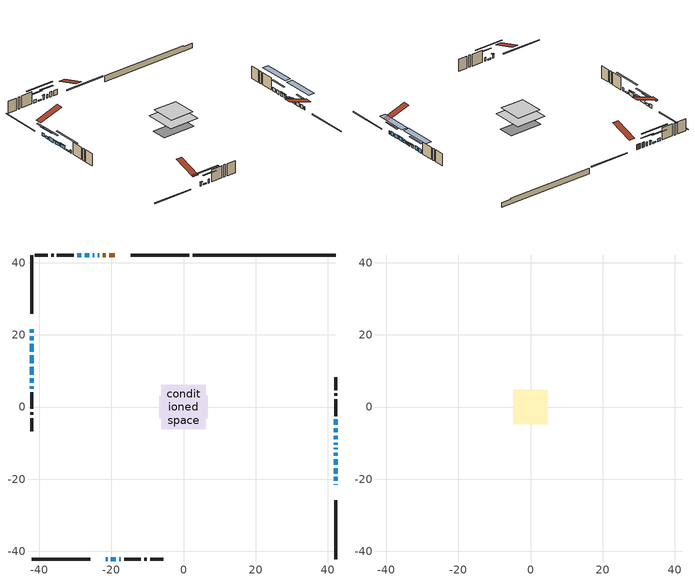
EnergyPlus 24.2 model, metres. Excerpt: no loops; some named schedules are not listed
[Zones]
conditioned space
 floor outside (Floor1 construction): -0.89,-0.89 -0.89,0.89 0.89,0.89 0.89,-0.89 z0.76
 floor outside (Floor2 construction): -1.49,-1.49 -1.49,1.49 1.49,1.49 1.49,-1.49 z0.76
 floor adiabatic (AdiabaticFloorConstruction): -6.16,-6.16 -6.16,6.16 6.16,6.16 6.16,-6.16 z3.2
 floor foundation (Slab1 construction): -6.75,-3.15 -6.75,3.15 6.75,3.15 6.75,-3.15 z-1.57
 wall outside (RimJoist1 construction): 1.61,42.16 -14.69,42.16 / -42.16,-42.16 -25.86,-42.16 / -42.16,42.16 -42.16,25.86 / 42.16,-42.16 42.16,-25.86 z0.76:1.06
 wall outside (AdiabaticWallConstruction 1): -19.03,42.16 -20.59,42.16 / -21.52,42.16 -22.42,42.16 z0.76:2.79
 wall outside (AdiabaticWallConstruction): 42.16,-21.52 42.16,-21.45 / 42.16,-11.73 42.16,-11.37 / -42.16,5.73 -42.16,5.07 z0.76:1.98; -21.52,-42.16 -21.06,-42.16 / 42.16,-20.52 42.16,-19.41 / -23.35,42.16 -23.81,42.16 / -24.74,42.16 -25.2,42.16 / 42.16,-7.01 42.16,-5.89 / 42.16,-4.97 42.16,-3.44 / -17.88,-42.16 -17.42,-42.16 z0.76:2.23; -42.16,21.52 -42.16,20.6 z0.76:2.08; -42.16,19.68 -42.16,18.51 z0.76:1.68; -42.16,17.58 -42.16,15.29 / 42.16,-18.48 42.16,-16.95 / 42.16,-16.02 42.16,-14.5 / -42.16,11.2 -42.16,8.91 z0.76:2.18; 42.16,-13.57 42.16,-12.65 / 42.16,-10.44 42.16,-9.88 / 42.16,-8.95 42.16,-7.94 z0.76:1.93; -42.16,14.36 -42.16,12.13 / -28.37,42.16 -29.5,42.16 z0.76:1.88; -26.12,42.16 -27.45,42.16 / -20.13,-42.16 -18.81,-42.16 / -42.16,7.98 -42.16,6.66 z0.76:1.22
 wall outside (Wall1 construction): -30.42,42.16 -35.09,42.16 / -16.5,-42.16 -11.82,-42.16 / -42.16,4.15 -42.16,-0.53 / 42.16,-2.51 42.16,2.16 z0.76:5.64
 wall outside (Wall2 construction): -36.02,42.16 -36.7,42.16 / -10.9,-42.16 -10.22,-42.16 / -42.16,-1.45 -42.16,-2.13 / 42.16,3.09 42.16,3.76 z0.76:5.64
 wall outside (Wall3 construction): -37.63,42.16 -41.23,42.16 / -9.29,-42.16 -5.69,-42.16 / -42.16,-3.06 -42.16,-6.66 / 42.16,4.69 42.16,8.3 z0.76:5.64
 wall foundation (FoundationWall1 construction): 2.54,42.16,-1.57 2.54,42.16,0.76 38.2,42.16,0.76 38.2,42.16,0.3 42.16,42.16,0.3 42.16,42.16,-1.57
 window (WindowConstruction 18): 42.16,-21.52 42.16,-21.45 z0.76:1.98
 window (WindowConstruction 4): -21.52,-42.16 -21.06,-42.16 z0.76:2.23
 window (WindowConstruction 5): -42.16,21.52 -42.16,20.6 z0.76:2.08
 window (WindowConstruction 6): -42.16,19.67 -42.16,18.51 z0.76:1.67
 window (WindowConstruction 7): -42.16,17.58 -42.16,15.29 z0.76:2.18
 window (WindowConstruction 8): 42.16,-20.52 42.16,-19.41 z0.76:2.23
 window (WindowConstruction 9): 42.16,-18.48 42.16,-16.95 z0.76:2.18
 window (WindowConstruction 10): 42.16,-16.02 42.16,-14.5 z0.76:2.18
 window (WindowConstruction 11): 42.16,-13.57 42.16,-12.66 z0.76:1.93
 window (WindowConstruction 19): 42.16,-11.73 42.16,-11.37 z0.76:1.98
 window (WindowConstruction 12): 42.16,-10.44 42.16,-9.88 z0.76:1.93
 window (WindowConstruction 13): 42.16,-8.95 42.16,-7.94 z0.76:1.93
 window (WindowConstruction 14): -23.35,42.16 -23.81,42.16 z0.76:2.23
 window (WindowConstruction 15): -24.74,42.16 -25.2,42.16 z0.76:2.23
 window (WindowConstruction 16): -42.16,14.36 -42.16,12.13 z0.76:1.88
 window (WindowConstruction 17): -42.16,11.2 -42.16,8.91 z0.76:2.18
 window (WindowConstruction 21): -26.13,42.16 -27.45,42.16 z0.76:1.22
 window (WindowConstruction 22): -20.13,-42.16 -18.81,-42.16 z0.76:1.22
 window (WindowConstruction 23): -42.16,7.98 -42.16,6.66 z0.76:1.22
 window (WindowConstruction 20): -42.16,5.73 -42.16,5.07 z0.76:1.98
 window (WindowConstruction): 42.16,-7.01 42.16,-5.89 z0.76:2.23
 window (WindowConstruction 1): 42.16,-4.96 42.16,-3.44 z0.76:2.23
 window (WindowConstruction 2): -28.38,42.16 -29.49,42.16 z0.76:1.88
 window (WindowConstruction 3): -17.88,-42.16 -17.42,-42.16 z0.76:2.23
 door (Door): -19.03,42.16 -20.59,42.16 z0.76:2.79
 door (Door 1): -21.52,42.16 -22.42,42.16 z0.76:2.79
 ceiling adiabatic (AdiabaticFloorConstruction): 6.16,-6.16 6.16,6.16 -6.16,6.16 -6.16,-6.16 z3.2
attic - vented
 floor to conditioned space (Floor3 construction Reversed): -4.83,-4.83 -4.83,4.83 4.83,4.83 4.83,-4.83 z5.64
 roof outside (Roof1 construction): -18.1,42.16,5.64 -18.1,32.75,8.78 -15.62,32.75,8.78 -15.62,42.16,5.64; -22.45,-42.16,5.64 -22.45,-32.75,8.78 -24.93,-32.75,8.78 -24.93,-42.16,5.64; -42.16,22.45,5.64 -32.75,22.45,8.78 -32.75,24.93,8.78 -42.16,24.93,5.64; 42.16,-22.45,5.64 32.75,-22.45,8.78 32.75,-24.93,8.78 42.16,-24.93,5.64
shading: -20.86,-42.16 -21.72,-42.16 -21.72,-42.57 -20.86,-42.57 z2.43; -42.16,17.96 -42.16,24.16 -42.57,24.16 -42.57,17.96 z4.72; -42.16,15.87 -42.16,22.31 -42.57,22.31 -42.57,15.87 z4.31; -42.16,12.65 -42.16,20.22 -42.57,20.22 -42.57,12.65 z4.82; 42.16,-16.77 42.16,-23.16 42.57,-23.16 42.57,-16.77 z4.87; 42.16,-11.46 42.16,-23.97 44.6,-23.97 44.6,-11.46 z7.67; 42.16,-14.3 42.16,-16.23 42.57,-16.23 42.57,-14.3 z2.38; 42.16,-12.45 42.16,-13.77 42.57,-13.77 42.57,-12.45 z2.13; 42.16,-9.68 42.16,-10.64 42.57,-10.64 42.57,-9.68 z2.13; 42.16,-7.74 42.16,-9.15 42.57,-9.15 42.57,-7.74 z2.13; -26.45,42.16 -20.71,42.16 -20.71,42.57 -26.45,42.57 z4.87; -25.4,42.16 -24.54,42.16 -24.54,42.57 -25.4,42.57 z2.43; -42.16,11.92 -42.16,14.56 -42.57,14.56 -42.57,11.92 z2.08; -42.16,8.71 -42.16,11.4 -42.57,11.4 -42.57,8.71 z2.38; -32.68,42.16 -20.9,42.16 -20.9,42.57 -32.68,42.57 z6.45; -13.58,-42.16 -25.36,-42.16 -25.36,-42.57 -13.58,-42.57 z6.45; -42.16,1.43 -42.16,13.21 -42.57,13.21 -42.57,1.43 z6.45; 42.16,-3.25 42.16,-9.65 42.57,-9.65 42.57,-3.25 z4.87; 42.16,2.05 42.16,-10.45 44.6,-10.45 44.6,2.05 z7.72; -32.13,42.16 -25.74,42.16 -25.74,42.57 -32.13,42.57 z4.52; -14.79,-42.16 -20.52,-42.16 -20.52,-42.57 -14.79,-42.57 z4.87
[Building]
Building 1: Terrain=Suburbs
[Site:Location]
Edmonton Intl AP_AB: Latitude {deg}=53.31; Longitude {deg}=-113.58; Time Zone {hr}=-7; Elevation {m}=723; Keep Site Location Information=Yes
[Site:GroundTemperature:Shallow]
-1.56185, -3.61833, -3.78302, -2.80711, 1.11059, 5.01004, 8.39065, 10.5322, 10.7141, 8.97234, 5.67794, 1.89811
[Site:WaterMainsTemperature]
Calculation Method=Schedule; Temperature Schedule=mains temperature schedule
[Material] Roughness=Rough; Thermal Absorptance=0.9
Name | Thickness {m} | Conductivity {W/m-K} | Density {kg/m3} | Specific Heat {J/kg-K} | Solar Absorptance | Visible Absorptance
asphalt or fiberglass shingles | 0.00635 | 0.162714 | 1121.4 | 1465.45 | 0.4 | 0.4
ceiling loosefill ins | 0.254 | 0.0480833 | 16.02 | 1046.75 | 0.7 | 0.7
ceiling stud and cavity | 0.1397 | 0.140419 | 65.682 | 1177.47 | 0.7 | 0.7
concrete 4.0 in. | 0.1016 | 1.803125 | 2242.8 | 837.4 | 0.7 | 0.7
concrete 8.0 in. | 0.2032 | 1.803125 | 2242.8 | 837.4 | 0.7 | 0.7
door material | 0.04445 | 0.0451087 | 512.64 | 1214.23 | 0.7 | 0.7
exterior vertical ins | 0.0460229 | 0.029427 | 32.04 | 1214.23 | 0.7 | 0.7
floor covering | 0.0127 | 0.0433444 | 54.468 | 1339.84 | 0.6 | 0.6
floor rigid ins; rim joist rigid ins; wall rigid ins | 0.051816 | 0.029427 | 32.04 | 1214.23 | 0.7 | 0.7
floor rigid ins 1 | 0.103632 | 0.029427 | 32.04 | 1214.23 | 0.7 | 0.7
floor rigid ins 2; wall rigid ins 1 | 0.512978 | 0.029427 | 32.04 | 1214.23 | 0.7 | 0.7
floor stud and cavity | 0.1397 | 0.0938687 | 92.3553 | 1139.71 | 0.7 | 0.7
floor stud and cavity 1 | 0.1397 | 0.146326 | 92.3553 | 1139.71 | 0.7 | 0.7
floor stud and cavity 2 | 0.1397 | 1.75129 | 37.0049 | 1207.88 | 0.7 | 0.7
furniture material conditioned space 1 | 0.1524 | 0.115458 | 640.8 | 1214.23 | 0.6 | 0.6
gypsum board | 0.0127 | 0.160291 | 801 | 837.4 | 0.6 | 0.6
gypsum board 1 | 0.0127 | 0.160291 | 801 | 837.4 | 0.7 | 0.7
osb sheathing 0.5 in. | 0.0127 | 0.115458 | 512.64 | 1214.23 | 0.7 | 0.7
osb sheathing 0.75 in. | 0.01905 | 0.115458 | 512.64 | 1214.23 | 0.7 | 0.7
osb sheathing 2.0 in. | 0.0508 | 0.115458 | 512.64 | 1214.23 | 0.7 | 0.7
rim joist stud and cavity | 0.0508 | 0.0449671 | 125.044 | 1163.47 | 0.6 | 0.6
wall stud and cavity | 0.1397 | 0.251873 | 139.0536 | 1170.24 | 0.7 | 0.7
wall stud and cavity 1 | 0.1397 | 0.461292 | 139.0536 | 1170.24 | 0.7 | 0.7
wall stud and cavity 2 | 0.1397 | 0.258437 | 139.0536 | 1170.24 | 0.7 | 0.7
wall stud and cavity 3 | 0.0889 | 0.380278 | 52.3479 | 1209.89 | 0.7 | 0.7
wall stud and cavity 4 | 0.0889 | 0.391764 | 83.0341 | 1211.67 | 0.7 | 0.7
wood siding | 0.0254 | 0.102417 | 544.68 | 1172.36 | 0.4 | 0.4
wood siding 1; wood siding 2; wood siding 3 | 0.0254 | 0.102417 | 544.68 | 1172.36 | 0.7 | 0.7
[WindowMaterial:SimpleGlazingSystem]
Name | U-Factor {W/m2-K} | Solar Heat Gain Coefficient
WindowMaterial | 1.88169 | 0.52
WindowMaterial 1 | 1.64719 | 0.58
WindowMaterial 10 | 1.74939 | 0.55
WindowMaterial 11 | 2.146284 | 0.41
WindowMaterial 12 | 2.77484 | 0.36
WindowMaterial 13 | 2.76973 | 0.41
WindowMaterial 14 | 2.30981 | 0.57
WindowMaterial 2 | 2.01172 | 0.46
WindowMaterial 3 | 1.96402 | 0.5
WindowMaterial 4 | 1.97481 | 0.5
WindowMaterial 5 | 1.89759 | 0.48
WindowMaterial 6 | 1.689205 | 0.55
WindowMaterial 7 | 1.652298 | 0.57
WindowMaterial 8 | 1.98844 | 0.5
WindowMaterial 9 | 1.90894 | 0.52
[Construction]
AdiabaticFloorConstruction: floor stud and cavity 2, floor rigid ins 2, osb sheathing 0.75 in., floor covering
AdiabaticWallConstruction: wood siding 2, wall rigid ins 1, wall stud and cavity 3, gypsum board
AdiabaticWallConstruction 1: wood siding 3, wall rigid ins 1, wall stud and cavity 3, gypsum board
Door; Door 1: door material
Floor1 construction: floor stud and cavity, floor rigid ins, osb sheathing 0.75 in., floor covering
Floor2 construction: floor stud and cavity 1, floor rigid ins 1, osb sheathing 0.75 in., floor covering
Floor3 construction Reversed: gypsum board, ceiling stud and cavity, ceiling loosefill ins
FoundationWall1 construction: concrete 8.0 in., gypsum board 1
furniture construction conditioned space 1: furniture material conditioned space 1
PartitionWallConstruction: gypsum board, wall stud and cavity 4, gypsum board
RimJoist1 construction: wood siding 1, rim joist rigid ins, osb sheathing 2.0 in., rim joist stud and cavity
Roof1 construction: asphalt or fiberglass shingles
Slab1 construction: concrete 4.0 in.
Wall1 construction: wood siding, wall rigid ins, osb sheathing 0.5 in., wall stud and cavity, gypsum board
Wall2 construction: wood siding, wall rigid ins, osb sheathing 0.5 in., wall stud and cavity 1, gypsum board
Wall3 construction: wood siding, wall rigid ins, osb sheathing 0.5 in., wall stud and cavity 2, gypsum board
WindowConstruction; WindowConstruction 8: WindowMaterial
WindowConstruction 1: WindowMaterial 1
WindowConstruction 10; WindowConstruction 9: WindowMaterial 7
WindowConstruction 11: WindowMaterial 8
WindowConstruction 12: WindowMaterial 9
WindowConstruction 13: WindowMaterial 10
WindowConstruction 14; WindowConstruction 15: WindowMaterial 11
WindowConstruction 16; WindowConstruction 2: WindowMaterial 2
WindowConstruction 17; WindowConstruction 7: WindowMaterial 6
WindowConstruction 18: WindowMaterial 12
WindowConstruction 19: WindowMaterial 13
WindowConstruction 20: WindowMaterial 14
WindowConstruction 21; WindowConstruction 22; WindowConstruction 23; WindowConstruction 5: WindowMaterial 4
WindowConstruction 3; WindowConstruction 4: WindowMaterial 3
WindowConstruction 6: WindowMaterial 5
[Zone] Multiplier=1; Part of Total Floor Area=Yes
Name | Volume {m3}
attic - vented | 47.6045
conditioned space | 624.1
[Space]
Name | Zone | Volume {m3}
attic - vented 1 | attic - vented | 47.6045
conditioned space 1 | conditioned space | 624.1
[ZoneInfiltration:EffectiveLeakageArea]
infil attic - vented 1: Zone or Space=attic - vented 1; Schedule=Always On Discrete; Effective Air Leakage Area {cm2}=3250.09; Stack Coefficient=0.000218238; Wind Coefficient=9.98125e-06
[ZoneMixing]
whole house fan mix: Zone or Space=attic - vented; Schedule=Always On Continuous; Design Flow Rate Calculation Method=Flow/Zone; Design Flow Rate {m3/s}=0; Source Zone or Space=conditioned space
[SurfaceProperty:ExposedFoundationPerimeter]
Slab1: Exposed Perimeter Calculation Method=TotalExposedPerimeter; Total Exposed Perimeter {m}=39.623
[InternalMass] Zone or ZoneList=conditioned space; Space or SpaceList=conditioned space 1
Name | Construction | Surface Area {m2}
furniture mass conditioned space 1 | furniture construction conditioned space 1 | 99.5482
partition wall mass | PartitionWallConstruction | 248.871
[Lights]
interior lighting: Zone or ZoneList or Space or SpaceList=conditioned space 1; Schedule=interior lighting schedule; Design Level Calculation Method=LightingLevel; Lighting Level {W}=343.2; Return Air Fraction=0; Fraction Radiant=0.6; Fraction Visible=0.2; Fraction Replaceable=1
[People]
occupants: Zone or ZoneList or Space or SpaceList=conditioned space 1; Number of People Schedule=occupants schedule; Number of People Calculation Method=People; Number of People=3; Fraction Radiant=0.314171; Sensible Heat Fraction=0.56303; Activity Level Schedule=occupants activity schedule; Carbon Dioxide Generation Rate {m3/s-W}=0; Enable ASHRAE 55 Comfort Warnings=No; Mean Radiant Temperature Calculation Type=EnclosureAveraged
[ElectricEquipment] Zone or ZoneList or Space or SpaceList=conditioned space 1; Design Level Calculation Method=EquipmentLevel
Name | Schedule | Design Level {W} | Fraction Latent | Fraction Radiant | Fraction Lost
clothes dryer | clothes dryer schedule | 140.772 | 0.015 | 0.081 | 0.85
clothes washer | clothes washer schedule | 32.1985 | 0.03 | 0.162 | 0.7
cooking range | cooking range schedule | 215.147 | 0.08 | 0.432 | 0.2
dishwasher | dishwasher schedule | 66.8632 | 0.3 | 0.18 | 0.4
fridge | fridge schedule | 72.9452 | 0 | 0.6 | 0
mech vent bath fan 0 | mech vent bath fan 0 schedule | 50.2 | 0 | 0 | 1
mech vent bath fan 1 | mech vent bath fan 1 schedule | 50.2 | 0 | 0 | 1
mech vent house fan | mech vent house fan schedule | 0 | 0 | 0 | 1
mech vent house fan cfis | mech vent house fan cfis schedule | 0 | 0 | 0 | 0
mech vent range fan 0 | mech vent range fan 0 schedule | 57 | 0 | 0 | 1
misc plug loads | misc plug loads schedule | 494.7 | 0.045 | 0.513 | 0.1
whole house fan | Always On Discrete | 0 | 0 | 0 | 1
[OtherEquipment] Zone or ZoneList or Space or SpaceList=conditioned space 1; Design Level Calculation Method=EquipmentLevel
Name | Fuel Type | Schedule | Design Level {W} | Fraction Latent | Fraction Radiant | Fraction Lost
clothes dryer 1 | Electricity | clothes dryer schedule | 0 | 0.015 | 0.081 | 0.85
cooking range 1 | Electricity | cooking range schedule | 0 | 0.08 | 0.432 | 0.2
general water use latent | None | general water use schedule | 62.594 | 1 | 0 | 0
general water use sensible | None | general water use schedule | -61.6891 | 0 | 0.6 | 0
mech vent house fan latent load | None | Always On Discrete | 0 | 1 | 0 | 0
mech vent house fan sensible load | None | Always On Discrete | 0 | 0 | 0 | 0
water heater energy adjustment1 | NaturalGas | Always On Discrete | 0.01 | 0 | 0 | 1
[ZoneInfiltration:DesignFlowRate] Zone or ZoneList or Space or SpaceList=conditioned space 1; Schedule=Always On Discrete; Design Flow Rate Calculation Method=Flow/Zone; Design Flow Rate {m3/s}=0
infil flow; natural vent flow; whole house fan flow
[Foundation:Kiva]
Foundation Kiva 1: Initial Indoor Air Temperature {C}=18; Wall Height Above Grade {m}=0.760019; Wall Depth Below Slab {m}=0.2032; Custom Block Material Name 1=exterior vertical ins; Custom Block Depth 1 {m}=2.33001; Custom Block X Position 1 {m}=0.2159; Custom Block Z Position 1 {m}=0
[Foundation:Kiva:Settings]
Soil Conductivity {W/m-K}=0.849921; Soil Density {kg/m3}=1842.3; Soil Specific Heat {J/kg-K}=418.7; Ground Solar Absorptivity=0.9; Ground Thermal Absorptivity=0.9; Ground Surface Roughness {m}=0.03; Far-Field Width {m}=40; Deep-Ground Boundary Condition=ZeroFlux; Deep-Ground Depth {m}=40; Minimum Cell Dimension {m}=0.2; Maximum Cell Growth Coefficient=3; Simulation Timestep=Timestep
[Exterior:Lights]
exterior lighting: Schedule=exterior lighting schedule; Design Level {W}=75.6
[Schedule:Constant]
Name | Hourly Value
Always On Continuous; mech vent house fan schedule; mech vent house fan cfis schedule; Always On Discrete | 1
occupants activity schedule | 117.228
fridge schedule | 0
[Schedule:Week:Daily]
interior lighting schedule Week Rule - Jan1-Jan27: interior lighting schedule day, interior lighting schedule day, interior lighting schedule day, interior lighting schedule day, interior lighting schedule day, interior lighting schedule day, interior lighting schedule day, interior lighting schedule default day, interior lighting schedule default day, interior lighting schedule default day, interior lighting schedule default day, interior lighting schedule default day
interior lighting schedule Week Rule - Jan28-Feb3: interior lighting schedule day, interior lighting schedule day, interior lighting schedule day, interior lighting schedule day, interior lighting schedule day 1, interior lighting schedule day 1, interior lighting schedule day 1, interior lighting schedule default day, interior lighting schedule default day, interior lighting schedule default day, interior lighting schedule default day, interior lighting schedule default day
interior lighting schedule Week Rule - Feb4-Feb24: interior lighting schedule day 1, interior lighting schedule day 1, interior lighting schedule day 1, interior lighting schedule day 1, interior lighting schedule day 1, interior lighting schedule day 1, interior lighting schedule day 1, interior lighting schedule default day, interior lighting schedule default day, interior lighting schedule default day, interior lighting schedule default day, interior lighting schedule default day
interior lighting schedule Week Rule - Feb25-Mar3: interior lighting schedule day 1, interior lighting schedule day 1, interior lighting schedule day 1, interior lighting schedule day 1, interior lighting schedule day 2, interior lighting schedule day 2, interior lighting schedule day 2, interior lighting schedule default day, interior lighting schedule default day, interior lighting schedule default day, interior lighting schedule default day, interior lighting schedule default day
interior lighting schedule Week Rule - Mar4-Mar31: interior lighting schedule day 2, interior lighting schedule day 2, interior lighting schedule day 2, interior lighting schedule day 2, interior lighting schedule day 2, interior lighting schedule day 2, interior lighting schedule day 2, interior lighting schedule default day, interior lighting schedule default day, interior lighting schedule default day, interior lighting schedule default day, interior lighting schedule default day
interior lighting schedule Week Rule - Apr1-Apr28: interior lighting schedule day 3, interior lighting schedule day 3, interior lighting schedule day 3, interior lighting schedule day 3, interior lighting schedule day 3, interior lighting schedule day 3, interior lighting schedule day 3, interior lighting schedule default day, interior lighting schedule default day, interior lighting schedule default day, interior lighting schedule default day, interior lighting schedule default day
interior lighting schedule Week Rule - Apr29-May5: interior lighting schedule day 3, interior lighting schedule day 3, interior lighting schedule day 4, interior lighting schedule day 4, interior lighting schedule day 4, interior lighting schedule day 4, interior lighting schedule day 4, interior lighting schedule default day, interior lighting schedule default day, interior lighting schedule default day, interior lighting schedule default day, interior lighting schedule default day
interior lighting schedule Week Rule - May6-May26: interior lighting schedule day 4, interior lighting schedule day 4, interior lighting schedule day 4, interior lighting schedule day 4, interior lighting schedule day 4, interior lighting schedule day 4, interior lighting schedule day 4, interior lighting schedule default day, interior lighting schedule default day, interior lighting schedule default day, interior lighting schedule default day, interior lighting schedule default day
interior lighting schedule Week Rule - May27-Jun2: interior lighting schedule day 4, interior lighting schedule day 4, interior lighting schedule day 4, interior lighting schedule day 4, interior lighting schedule day 4, interior lighting schedule day 5, interior lighting schedule day 5, interior lighting schedule default day, interior lighting schedule default day, interior lighting schedule default day, interior lighting schedule default day, interior lighting schedule default day
interior lighting schedule Week Rule - Jun3-Jun30: interior lighting schedule day 5, interior lighting schedule day 5, interior lighting schedule day 5, interior lighting schedule day 5, interior lighting schedule day 5, interior lighting schedule day 5, interior lighting schedule day 5, interior lighting schedule default day, interior lighting schedule default day, interior lighting schedule default day, interior lighting schedule default day, interior lighting schedule default day
interior lighting schedule Week Rule - Jul1-Jul28: interior lighting schedule day 6, interior lighting schedule day 6, interior lighting schedule day 6, interior lighting schedule day 6, interior lighting schedule day 6, interior lighting schedule day 6, interior lighting schedule day 6, interior lighting schedule default day, interior lighting schedule default day, interior lighting schedule default day, interior lighting schedule default day, interior lighting schedule default day
interior lighting schedule Week Rule - Jul29-Aug4: interior lighting schedule day 6, interior lighting schedule day 6, interior lighting schedule day 6, interior lighting schedule day 7, interior lighting schedule day 7, interior lighting schedule day 7, interior lighting schedule day 7, interior lighting schedule default day, interior lighting schedule default day, interior lighting schedule default day, interior lighting schedule default day, interior lighting schedule default day
interior lighting schedule Week Rule - Aug5-Aug25: interior lighting schedule day 7, interior lighting schedule day 7, interior lighting schedule day 7, interior lighting schedule day 7, interior lighting schedule day 7, interior lighting schedule day 7, interior lighting schedule day 7, interior lighting schedule default day, interior lighting schedule default day, interior lighting schedule default day, interior lighting schedule default day, interior lighting schedule default day
interior lighting schedule Week Rule - Aug26-Sep1: interior lighting schedule day 7, interior lighting schedule day 7, interior lighting schedule day 7, interior lighting schedule day 7, interior lighting schedule day 7, interior lighting schedule day 7, interior lighting schedule day 8, interior lighting schedule default day, interior lighting schedule default day, interior lighting schedule default day, interior lighting schedule default day, interior lighting schedule default day
interior lighting schedule Week Rule - Sep2-Sep29: interior lighting schedule day 8, interior lighting schedule day 8, interior lighting schedule day 8, interior lighting schedule day 8, interior lighting schedule day 8, interior lighting schedule day 8, interior lighting schedule day 8, interior lighting schedule default day, interior lighting schedule default day, interior lighting schedule default day, interior lighting schedule default day, interior lighting schedule default day
interior lighting schedule Week Rule - Sep30-Oct6: interior lighting schedule day 8, interior lighting schedule day 9, interior lighting schedule day 9, interior lighting schedule day 9, interior lighting schedule day 9, interior lighting schedule day 9, interior lighting schedule day 9, interior lighting schedule default day, interior lighting schedule default day, interior lighting schedule default day, interior lighting schedule default day, interior lighting schedule default day
interior lighting schedule Week Rule - Oct7-Oct27: interior lighting schedule day 9, interior lighting schedule day 9, interior lighting schedule day 9, interior lighting schedule day 9, interior lighting schedule day 9, interior lighting schedule day 9, interior lighting schedule day 9, interior lighting schedule default day, interior lighting schedule default day, interior lighting schedule default day, interior lighting schedule default day, interior lighting schedule default day
interior lighting schedule Week Rule - Oct28-Nov3: interior lighting schedule day 9, interior lighting schedule day 9, interior lighting schedule day 9, interior lighting schedule day 9, interior lighting schedule day 10, interior lighting schedule day 10, interior lighting schedule day 10, interior lighting schedule default day, interior lighting schedule default day, interior lighting schedule default day, interior lighting schedule default day, interior lighting schedule default day
interior lighting schedule Week Rule - Nov4-Nov24: interior lighting schedule day 10, interior lighting schedule day 10, interior lighting schedule day 10, interior lighting schedule day 10, interior lighting schedule day 10, interior lighting schedule day 10, interior lighting schedule day 10, interior lighting schedule default day, interior lighting schedule default day, interior lighting schedule default day, interior lighting schedule default day, interior lighting schedule default day
interior lighting schedule Week Rule - Nov25-Dec1: interior lighting schedule day 10, interior lighting schedule day 10, interior lighting schedule day 10, interior lighting schedule day 10, interior lighting schedule day 10, interior lighting schedule day 10, interior lighting schedule day 11, interior lighting schedule default day, interior lighting schedule default day, interior lighting schedule default day, interior lighting schedule default day, interior lighting schedule default day
interior lighting schedule Week Rule - Dec2-Dec31: interior lighting schedule day 11, interior lighting schedule day 11, interior lighting schedule day 11, interior lighting schedule day 11, interior lighting schedule day 11, interior lighting schedule day 11, interior lighting schedule day 11, interior lighting schedule default day, interior lighting schedule default day, interior lighting schedule default day, interior lighting schedule default day, interior lighting schedule default day
occupants schedule Week Rule - Jan1-Dec31: occupants schedule day, occupants schedule day, occupants schedule day, occupants schedule day, occupants schedule day, occupants schedule day, occupants schedule day, occupants schedule default day, occupants schedule default day, occupants schedule default day, occupants schedule default day, occupants schedule default day
clothes dryer schedule Week Rule - Jan1-Dec31: clothes dryer schedule day, clothes dryer schedule day, clothes dryer schedule day, clothes dryer schedule day, clothes dryer schedule day, clothes dryer schedule day, clothes dryer schedule day, clothes dryer schedule default day, clothes dryer schedule default day, clothes dryer schedule default day, clothes dryer schedule default day, clothes dryer schedule default day
clothes washer schedule Week Rule - Jan1-Dec31: clothes washer schedule day, clothes washer schedule day, clothes washer schedule day, clothes washer schedule day, clothes washer schedule day, clothes washer schedule day, clothes washer schedule day, clothes washer schedule default day, clothes washer schedule default day, clothes washer schedule default day, clothes washer schedule default day, clothes washer schedule default day
cooking range schedule Week Rule - Jan1-Dec31: cooking range schedule day, cooking range schedule day, cooking range schedule day, cooking range schedule day, cooking range schedule day, cooking range schedule day, cooking range schedule day, cooking range schedule default day, cooking range schedule default day, cooking range schedule default day, cooking range schedule default day, cooking range schedule default day
dishwasher schedule Week Rule - Jan1-Dec31: dishwasher schedule day, dishwasher schedule day, dishwasher schedule day, dishwasher schedule day, dishwasher schedule day, dishwasher schedule day, dishwasher schedule day, dishwasher schedule default day, dishwasher schedule default day, dishwasher schedule default day, dishwasher schedule default day, dishwasher schedule default day
mech vent bath fan 0 schedule Week Rule - Jan1-Dec31: mech vent bath fan 0 schedule day, mech vent bath fan 0 schedule day, mech vent bath fan 0 schedule day, mech vent bath fan 0 schedule day, mech vent bath fan 0 schedule day, mech vent bath fan 0 schedule day, mech vent bath fan 0 schedule day, mech vent bath fan 0 schedule default day, mech vent bath fan 0 schedule default day, mech vent bath fan 0 schedule default day, mech vent bath fan 0 schedule default day, mech vent bath fan 0 schedule default day
mech vent bath fan 1 schedule Week Rule - Jan1-Dec31: mech vent bath fan 1 schedule day, mech vent bath fan 1 schedule day, mech vent bath fan 1 schedule day, mech vent bath fan 1 schedule day, mech vent bath fan 1 schedule day, mech vent bath fan 1 schedule day, mech vent bath fan 1 schedule day, mech vent bath fan 1 schedule default day, mech vent bath fan 1 schedule default day, mech vent bath fan 1 schedule default day, mech vent bath fan 1 schedule default day, mech vent bath fan 1 schedule default day
mech vent range fan 0 schedule Week Rule - Jan1-Dec31: mech vent range fan 0 schedule day, mech vent range fan 0 schedule day, mech vent range fan 0 schedule day, mech vent range fan 0 schedule day, mech vent range fan 0 schedule day, mech vent range fan 0 schedule day, mech vent range fan 0 schedule day, mech vent range fan 0 schedule default day, mech vent range fan 0 schedule default day, mech vent range fan 0 schedule default day, mech vent range fan 0 schedule default day, mech vent range fan 0 schedule default day
misc plug loads schedule Week Rule - Jan1-Dec31: misc plug loads schedule day, misc plug loads schedule day, misc plug loads schedule day, misc plug loads schedule day, misc plug loads schedule day, misc plug loads schedule day, misc plug loads schedule day, misc plug loads schedule default day, misc plug loads schedule default day, misc plug loads schedule default day, misc plug loads schedule default day, misc plug loads schedule default day
general water use schedule Week Rule - Jan1-Dec31: general water use schedule day, general water use schedule day, general water use schedule day, general water use schedule day, general water use schedule day, general water use schedule day, general water use schedule day, general water use schedule default day, general water use schedule default day, general water use schedule default day, general water use schedule default day, general water use schedule default day
exterior lighting schedule Week Rule - Jan1-Jan27: exterior lighting schedule day, exterior lighting schedule day, exterior lighting schedule day, exterior lighting schedule day, exterior lighting schedule day, exterior lighting schedule day, exterior lighting schedule day, exterior lighting schedule default day, exterior lighting schedule default day, exterior lighting schedule default day, exterior lighting schedule default day, exterior lighting schedule default day
exterior lighting schedule Week Rule - Jan28-Feb3: exterior lighting schedule day, exterior lighting schedule day, exterior lighting schedule day, exterior lighting schedule day, exterior lighting schedule day 1, exterior lighting schedule day 1, exterior lighting schedule day 1, exterior lighting schedule default day, exterior lighting schedule default day, exterior lighting schedule default day, exterior lighting schedule default day, exterior lighting schedule default day
exterior lighting schedule Week Rule - Feb4-Feb24: exterior lighting schedule day 1, exterior lighting schedule day 1, exterior lighting schedule day 1, exterior lighting schedule day 1, exterior lighting schedule day 1, exterior lighting schedule day 1, exterior lighting schedule day 1, exterior lighting schedule default day, exterior lighting schedule default day, exterior lighting schedule default day, exterior lighting schedule default day, exterior lighting schedule default day
exterior lighting schedule Week Rule - Feb25-Mar3: exterior lighting schedule day 1, exterior lighting schedule day 1, exterior lighting schedule day 1, exterior lighting schedule day 1, exterior lighting schedule day 2, exterior lighting schedule day 2, exterior lighting schedule day 2, exterior lighting schedule default day, exterior lighting schedule default day, exterior lighting schedule default day, exterior lighting schedule default day, exterior lighting schedule default day
exterior lighting schedule Week Rule - Mar4-Mar31: exterior lighting schedule day 2, exterior lighting schedule day 2, exterior lighting schedule day 2, exterior lighting schedule day 2, exterior lighting schedule day 2, exterior lighting schedule day 2, exterior lighting schedule day 2, exterior lighting schedule default day, exterior lighting schedule default day, exterior lighting schedule default day, exterior lighting schedule default day, exterior lighting schedule default day
exterior lighting schedule Week Rule - Apr1-Apr28: exterior lighting schedule day 3, exterior lighting schedule day 3, exterior lighting schedule day 3, exterior lighting schedule day 3, exterior lighting schedule day 3, exterior lighting schedule day 3, exterior lighting schedule day 3, exterior lighting schedule default day, exterior lighting schedule default day, exterior lighting schedule default day, exterior lighting schedule default day, exterior lighting schedule default day
[Schedule:Year]
interior lighting schedule: interior lighting schedule Week Rule - Jan1-Jan27, 1, 1, 1, 27, interior lighting schedule Week Rule - Jan28-Feb3, 1, 28, 2, 3, interior lighting schedule Week Rule - Feb4-Feb24, 2, 4, 2, 24, interior lighting schedule Week Rule - Feb25-Mar3, 2, 25, 3, 3, interior lighting schedule Week Rule - Mar4-Mar31, 3, 4, 3, 31, interior lighting schedule Week Rule - Apr1-Apr28, 4, 1, 4, 28, interior lighting schedule Week Rule - Apr29-May5, 4, 29, 5, 5, interior lighting schedule Week Rule - May6-May26, 5, 6, 5, 26, interior lighting schedule Week Rule - May27-Jun2, 5, 27, 6, 2, interior lighting schedule Week Rule - Jun3-Jun30, 6, 3, 6, 30, interior lighting schedule Week Rule - Jul1-Jul28, 7, 1, 7, 28, interior lighting schedule Week Rule - Jul29-Aug4, 7, 29, 8, 4, interior lighting schedule Week Rule - Aug5-Aug25, 8, 5, 8, 25, interior lighting schedule Week Rule - Aug26-Sep1, 8, 26, 9, 1, interior lighting schedule Week Rule - Sep2-Sep29, 9, 2, 9, 29, interior lighting schedule Week Rule - Sep30-Oct6, 9, 30, 10, 6, interior lighting schedule Week Rule - Oct7-Oct27, 10, 7, 10, 27, interior lighting schedule Week Rule - Oct28-Nov3, 10, 28, 11, 3, interior lighting schedule Week Rule - Nov4-Nov24, 11, 4, 11, 24, interior lighting schedule Week Rule - Nov25-Dec1, 11, 25, 12, 1, interior lighting schedule Week Rule - Dec2-Dec31, 12, 2, 12, 31
occupants schedule: occupants schedule Week Rule - Jan1-Dec31, 1, 1, 12, 31
clothes dryer schedule: clothes dryer schedule Week Rule - Jan1-Dec31, 1, 1, 12, 31
clothes washer schedule: clothes washer schedule Week Rule - Jan1-Dec31, 1, 1, 12, 31
cooking range schedule: cooking range schedule Week Rule - Jan1-Dec31, 1, 1, 12, 31
dishwasher schedule: dishwasher schedule Week Rule - Jan1-Dec31, 1, 1, 12, 31
mech vent bath fan 0 schedule: mech vent bath fan 0 schedule Week Rule - Jan1-Dec31, 1, 1, 12, 31
mech vent bath fan 1 schedule: mech vent bath fan 1 schedule Week Rule - Jan1-Dec31, 1, 1, 12, 31
mech vent range fan 0 schedule: mech vent range fan 0 schedule Week Rule - Jan1-Dec31, 1, 1, 12, 31
misc plug loads schedule: misc plug loads schedule Week Rule - Jan1-Dec31, 1, 1, 12, 31
general water use schedule: general water use schedule Week Rule - Jan1-Dec31, 1, 1, 12, 31
exterior lighting schedule: exterior lighting schedule Week Rule - Jan1-Jan27, 1, 1, 1, 27, exterior lighting schedule Week Rule - Jan28-Feb3, 1, 28, 2, 3, exterior lighting schedule Week Rule - Feb4-Feb24, 2, 4, 2, 24, exterior lighting schedule Week Rule - Feb25-Mar3, 2, 25, 3, 3, exterior lighting schedule Week Rule - Mar4-Mar31, 3, 4, 3, 31, exterior lighting schedule Week Rule - Apr1-Apr28, 4, 1, 4, 28, exterior lighting schedule Week Rule - Apr29-May5, 4, 29, 5, 5, exterior lighting schedule Week Rule - May6-May26, 5, 6, 5, 26, exterior lighting schedule Week Rule - May27-Jun2, 5, 27, 6, 2, exterior lighting schedule Week Rule - Jun3-Jun30, 6, 3, 6, 30, exterior lighting schedule Week Rule - Jul1-Jul28, 7, 1, 7, 28, exterior lighting schedule Week Rule - Jul29-Aug4, 7, 29, 8, 4, exterior lighting schedule Week Rule - Aug5-Aug25, 8, 5, 8, 25, exterior lighting schedule Week Rule - Aug26-Sep1, 8, 26, 9, 1, exterior lighting schedule Week Rule - Sep2-Sep29, 9, 2, 9, 29, exterior lighting schedule Week Rule - Sep30-Oct6, 9, 30, 10, 6, exterior lighting schedule Week Rule - Oct7-Oct27, 10, 7, 10, 27, exterior lighting schedule Week Rule - Oct28-Nov3, 10, 28, 11, 3, exterior lighting schedule Week Rule - Nov4-Nov24, 11, 4, 11, 24, exterior lighting schedule Week Rule - Nov25-Dec1, 11, 25, 12, 1, exterior lighting schedule Week Rule - Dec2-Dec31, 12, 2, 12, 31
[Schedule:Compact]
mains temperature schedule: Through: 01/01, For: AllDays, Until: 24:00, 3.97167, Through: 01/02, For: AllDays, Until: 24:00, 3.90778, Through: 01/03, For: AllDays, Until: 24:00, 3.84556, Through: 01/04, For: AllDays, Until: 24:00, 3.78389, Through: 01/05, For: AllDays, Until: 24:00, 3.72278, Through: 01/06, For: AllDays, Until: 24:00, 3.66278, Through: 01/07, For: AllDays, Until: 24:00, 3.60389, Through: 01/08, For: AllDays, Until: 24:00, 3.54556, Through: 01/09, For: AllDays, Until: 24:00, 3.48833, Through: 01/10, For: AllDays, Until: 24:00, 3.43167, Through: 01/11, For: AllDays, Until: 24:00, 3.37611, Through: 01/12, For: AllDays, Until: 24:00, 3.32167, Through: 01/13, For: AllDays, Until: 24:00, 3.26833, Through: 01/14, For: AllDays, Until: 24:00, 3.21556, Through: 01/15, For: AllDays, Until: 24:00, 3.16444, Through: 01/16, For: AllDays, Until: 24:00, 3.11389, Through: 01/17, For: AllDays, Until: 24:00, 3.06444, Through: 01/18, For: AllDays, Until: 24:00, 3.01611, Through: 01/19, For: AllDays, Until: 24:00, 2.96889, Through: 01/20, For: AllDays, Until: 24:00, 2.92278, Through: 01/21, For: AllDays, Until: 24:00, 2.87722, Through: 01/22, For: AllDays, Until: 24:00, 2.83333, Through: 01/23, For: AllDays, Until: 24:00, 2.79056, Through: 01/24, For: AllDays, Until: 24:00, 2.74889, Through: 01/25, For: AllDays, Until: 24:00, 2.70833, Through: 01/26, For: AllDays, Until: 24:00, 2.66889, Through: 01/27, For: AllDays, Until: 24:00, 2.63056, Through: 01/28, For: AllDays, Until: 24:00, 2.59333, Through: 01/29, For: AllDays, Until: 24:00, 2.55778, Through: 01/30, For: AllDays, Until: 24:00, 2.52278, Through: 01/31, For: AllDays, Until: 24:00, 2.48944, Through: 02/01, For: AllDays, Until: 24:00, 2.45722, Through: 02/02, For: AllDays, Until: 24:00, 2.42611, Through: 02/03, For: AllDays, Until: 24:00, 2.39667, Through: 02/04, For: AllDays, Until: 24:00, 2.36833, Through: 02/05, For: AllDays, Until: 24:00, 2.34111, Through: 02/06, For: AllDays, Until: 24:00, 2.315, Through: 02/07, For: AllDays, Until: 24:00, 2.29056, Through: 02/08, For: AllDays, Until: 24:00, 2.26722, Through: 02/09, For: AllDays, Until: 24:00, 2.245, Through: 02/10, For: AllDays, Until: 24:00, 2.22444, Through: 02/11, For: AllDays, Until: 24:00, 2.20444, Through: 02/12, For: AllDays, Until: 24:00, 2.18667, Through: 02/13, For: AllDays, Until: 24:00, 2.17, Through: 02/14, For: AllDays, Until: 24:00, 2.15444, Through: 02/15, For: AllDays, Until: 24:00, 2.14, Through: 02/16, For: AllDays, Until: 24:00, 2.12722, Through: 02/17, For: AllDays, Until: 24:00, 2.11556, Through: 02/18, For: AllDays, Until: 24:00, 2.10556, Through: 02/19, For: AllDays, Until: 24:00, 2.09667, Through: 02/20, For: AllDays, Until: 24:00, 2.08889, Through: 02/21, For: AllDays, Until: 24:00, 2.08278, Through: 02/22, For: AllDays, Until: 24:00, 2.07833, Through: 02/23, For: AllDays, Until: 24:00, 2.07444, Through: 02/24, For: AllDays, Until: 24:00, 2.07278, Through: 02/25, For: AllDays, Until: 24:00, 2.07167, Through: 02/26, For: AllDays, Until: 24:00, 2.07222, Through: 02/27, For: AllDays, Until: 24:00, 2.07444, Through: 02/28, For: AllDays, Until: 24:00, 2.07778, Through: 03/01, For: AllDays, Until: 24:00, 2.08222, Through: 03/02, For: AllDays, Until: 24:00, 2.08833, Through: 03/03, For: AllDays, Until: 24:00, 2.09556, Through: 03/04, For: AllDays, Until: 24:00, 2.10444, Through: 03/05, For: AllDays, Until: 24:00, 2.11444, Through: 03/06, For: AllDays, Until: 24:00, 2.12556, Through: 03/07, For: AllDays, Until: 24:00, 2.13833, Through: 03/08, For: AllDays, Until: 24:00, 2.15278, Through: 03/09, For: AllDays, Until: 24:00, 2.16778, Through: 03/10, For: AllDays, Until: 24:00, 2.18444, Through: 03/11, For: AllDays, Until: 24:00, 2.20278, Through: 03/12, For: AllDays, Until: 24:00, 2.22167, Through: 03/13, For: AllDays, Until: 24:00, 2.24278, Through: 03/14, For: AllDays, Until: 24:00, 2.26444, Through: 03/15, For: AllDays, Until: 24:00, 2.28778, Through: 03/16, For: AllDays, Until: 24:00, 2.31222, Through: 03/17, For: AllDays, Until: 24:00, 2.33778, Through: 03/18, For: AllDays, Until: 24:00, 2.365, Through: 03/19, For: AllDays, Until: 24:00, 2.39333, Through: 03/20, For: AllDays, Until: 24:00, 2.42278, Through: 03/21, For: AllDays, Until: 24:00, 2.45389, Through: 03/22, For: AllDays, Until: 24:00, 2.48611, Through: 03/23, For: AllDays, Until: 24:00, 2.51889, Through: 03/24, For: AllDays, Until: 24:00, 2.55389, Through: 03/25, For: AllDays, Until: 24:00, 2.58944, Through: 03/26, For: AllDays, Until: 24:00, 2.62611, Through: 03/27, For: AllDays, Until: 24:00, 2.66444, Through: 03/28, For: AllDays, Until: 24:00, 2.70389, Through: 03/29, For: AllDays, Until: 24:00, 2.74389, Through: 03/30, For: AllDays, Until: 24:00, 2.78556, Through: 03/31, For: AllDays, Until: 24:00, 2.82833, Through: 04/01, For: AllDays, Until: 24:00, 2.87222, Through: 04/02, For: AllDays, Until: 24:00, 2.91722, Through: 04/03, For: AllDays, Until: 24:00, 2.96333, Through: 04/04, For: AllDays, Until: 24:00, 3.01056, Through: 04/05, For: AllDays, Until: 24:00, 3.05889, Through: 04/06, For: AllDays, Until: 24:00, 3.10833, Through: 04/07, For: AllDays, Until: 24:00, 3.15833, Through: 04/08, For: AllDays, Until: 24:00, 3.21, Through: 04/09, For: AllDays, Until: 24:00, 3.26222, Through: 04/10, For: AllDays, Until: 24:00, 3.31556, Through: 04/11, For: AllDays, Until: 24:00, 3.37, Through: 04/12, For: AllDays, Until: 24:00, 3.42556, Through: 04/13, For: AllDays, Until: 24:00, 3.48167, Through: 04/14, For: AllDays, Until: 24:00, 3.53889, Through: 04/15, For: AllDays, Until: 24:00, 3.59722, Through: 04/16, For: AllDays, Until: 24:00, 3.65611, Through: 04/17, For: AllDays, Until: 24:00, 3.71611, Through: 04/18, For: AllDays, Until: 24:00, 3.77667, Through: 04/19, For: AllDays, Until: 24:00, 3.83833, Through: 04/20, For: AllDays, Until: 24:00, 3.90111, Through: 04/21, For: AllDays, Until: 24:00, 3.96444, Through: 04/22, For: AllDays, Until: 24:00, 4.02833, Through: 04/23, For: AllDays, Until: 24:00, 4.09333, Through: 04/24, For: AllDays, Until: 24:00, 4.15889, Through: 04/25, For: AllDays, Until: 24:00, 4.225, Through: 04/26, For: AllDays, Until: 24:00, 4.29222, Through: 04/27, For: AllDays, Until: 24:00, 4.36, Through: 04/28, For: AllDays, Until: 24:00, 4.42833, Through: 04/29, For: AllDays, Until: 24:00, 4.49722, Through: 04/30, For: AllDays, Until: 24:00, 4.56667, Through: 05/01, For: AllDays, Until: 24:00, 4.63722, Through: 05/02, For: AllDays, Until: 24:00, 4.70833, Through: 05/03, For: AllDays, Until: 24:00, 4.77944, Through: 05/04, For: AllDays, Until: 24:00, 4.85167, Through: 05/05, For: AllDays, Until: 24:00, 4.92389, Through: 05/06, For: AllDays, Until: 24:00, 4.99722, Through: 05/07, For: AllDays, Until: 24:00, 5.07056, Through: 05/08, For: AllDays, Until: 24:00, 5.145, Through: 05/09, For: AllDays, Until: 24:00, 5.21944, Through: 05/10, For: AllDays, Until: 24:00, 5.29389, Through: 05/11, For: AllDays, Until: 24:00, 5.36944, Through: 05/12, For: AllDays, Until: 24:00, 5.445, Through: 05/13, For: AllDays, Until: 24:00, 5.52111, Through: 05/14, For: AllDays, Until: 24:00, 5.59722, Through: 05/15, For: AllDays, Until: 24:00, 5.67389, Through: 05/16, For: AllDays, Until: 24:00, 5.75056, Through: 05/17, For: AllDays, Until: 24:00, 5.82778, Through: 05/18, For: AllDays, Until: 24:00, 5.90556, Through: 05/19, For: AllDays, Until: 24:00, 5.98278, Through: 05/20, For: AllDays, Until: 24:00, 6.06056, Through: 05/21, For: AllDays, Until: 24:00, 6.13889, Through: 05/22, For: AllDays, Until: 24:00, 6.21667, Through: 05/23, For: AllDays, Until: 24:00, 6.295, Through: 05/24, For: AllDays, Until: 24:00, 6.37333, Through: 05/25, For: AllDays, Until: 24:00, 6.45222, Through: 05/26, For: AllDays, Until: 24:00, 6.53056, Through: 05/27, For: AllDays, Until: 24:00, 6.60889, Through: 05/28, For: AllDays, Until: 24:00, 6.68778, Through: 05/29, For: AllDays, Until: 24:00, 6.76611, Through: 05/30, For: AllDays, Until: 24:00, 6.84444, Through: 05/31, For: AllDays, Until: 24:00, 6.92278, Through: 06/01, For: AllDays, Until: 24:00, 7.00111, Through: 06/02, For: AllDays, Until: 24:00, 7.07944, Through: 06/03, For: AllDays, Until: 24:00, 7.15778, Through: 06/04, For: AllDays, Until: 24:00, 7.23556, Through: 06/05, For: AllDays, Until: 24:00, 7.31333, Through: 06/06, For: AllDays, Until: 24:00, 7.39056, Through: 06/07, For: AllDays, Until: 24:00, 7.46833, Through: 06/08, For: AllDays, Until: 24:00, 7.545, Through: 06/09, For: AllDays, Until: 24:00, 7.62222, Through: 06/10, For: AllDays, Until: 24:00, 7.69833, Through: 06/11, For: AllDays, Until: 24:00, 7.775, Through: 06/12, For: AllDays, Until: 24:00, 7.85056, Through: 06/13, For: AllDays, Until: 24:00, 7.92611, Through: 06/14, For: AllDays, Until: 24:00, 8.00111, Through: 06/15, For: AllDays, Until: 24:00, 8.07611, Through: 06/16, For: AllDays, Until: 24:00, 8.15056, Through: 06/17, For: AllDays, Until: 24:00, 8.22389, Through: 06/18, For: AllDays, Until: 24:00, 8.29778, Through: 06/19, For: AllDays, Until: 24:00, 8.37056, Through: 06/20, For: AllDays, Until: 24:00, 8.44278, Through: 06/21, For: AllDays, Until: 24:00, 8.51444, Through: 06/22, For: AllDays, Until: 24:00, 8.58611, Through: 06/23, For: AllDays, Until: 24:00, 8.65667, Through: 06/24, For: AllDays, Until: 24:00, 8.72667, Through: 06/25, For: AllDays, Until: 24:00, 8.79611, Through: 06/26, For: AllDays, Until: 24:00, 8.865, Through: 06/27, For: AllDays, Until: 24:00, 8.93333, Through: 06/28, For: AllDays, Until: 24:00, 9.00056, Through: 06/29, For: AllDays, Until: 24:00, 9.06778, Through: 06/30, For: AllDays, Until: 24:00, 9.13333, Through: 07/01, For: AllDays, Until: 24:00, 9.19889, Through: 07/02, For: AllDays, Until: 24:00, 9.26333, Through: 07/03, For: AllDays, Until: 24:00, 9.32722, Through: 07/04, For: AllDays, Until: 24:00, 9.39056, Through: 07/05, For: AllDays, Until: 24:00, 9.45278, Through: 07/06, For: AllDays, Until: 24:00, 9.51389, Through: 07/07, For: AllDays, Until: 24:00, 9.57444, Through: 07/08, For: AllDays, Until: 24:00, 9.63389, Through: 07/09, For: AllDays, Until: 24:00, 9.69278, Through: 07/10, For: AllDays, Until: 24:00, 9.75056, Through: 07/11, For: AllDays, Until: 24:00, 9.80778, Through: 07/12, For: AllDays, Until: 24:00, 9.86333, Through: 07/13, For: AllDays, Until: 24:00, 9.91833, Through: 07/14, For: AllDays, Until: 24:00, 9.97278, Through: 07/15, For: AllDays, Until: 24:00, 10.0256, Through: 07/16, For: AllDays, Until: 24:00, 10.0778, Through: 07/17, For: AllDays, Until: 24:00, 10.1289, Through: 07/18, For: AllDays, Until: 24:00, 10.1789, Through: 07/19, For: AllDays, Until: 24:00, 10.2278, Through: 07/20, For: AllDays, Until: 24:00, 10.2756, Through: 07/21, For: AllDays, Until: 24:00, 10.3222, Through: 07/22, For: AllDays, Until: 24:00, 10.3683, Through: 07/23, For: AllDays, Until: 24:00, 10.4128, Through: 07/24, For: AllDays, Until: 24:00, 10.4561, Through: 07/25, For: AllDays, Until: 24:00, 10.4989, Through: 07/26, For: AllDays, Until: 24:00, 10.54, Through: 07/27, For: AllDays, Until: 24:00, 10.58, Through: 07/28, For: AllDays, Until: 24:00, 10.6189, Through: 07/29, For: AllDays, Until: 24:00, 10.6567, Through: 07/30, For: AllDays, Until: 24:00, 10.6928, Through: 07/31, For: AllDays, Until: 24:00, 10.7283, Through: 08/01, For: AllDays, Until: 24:00, 10.7622, Through: 08/02, For: AllDays, Until: 24:00, 10.7956, Through: 08/03, For: AllDays, Until: 24:00, 10.8272, Through: 08/04, For: AllDays, Until: 24:00, 10.8572, Through: 08/05, For: AllDays, Until: 24:00, 10.8867, Through: 08/06, For: AllDays, Until: 24:00, 10.9144, Through: 08/07, For: AllDays, Until: 24:00, 10.9411, Through: 08/08, For: AllDays, Until: 24:00, 10.9667, Through: 08/09, For: AllDays, Until: 24:00, 10.9906, Through: 08/10, For: AllDays, Until: 24:00, 11.0133, Through: 08/11, For: AllDays, Until: 24:00, 11.035, Through: 08/12, For: AllDays, Until: 24:00, 11.055, Through: 08/13, For: AllDays, Until: 24:00, 11.0739, Through: 08/14, For: AllDays, Until: 24:00, 11.0917, Through: 08/15, For: AllDays, Until: 24:00, 11.1078, Through: 08/16, For: AllDays, Until: 24:00, 11.1228, Through: 08/17, For: AllDays, Until: 24:00, 11.1361, Through: 08/18, For: AllDays, Until: 24:00, 11.1483, Through: 08/19, For: AllDays, Until: 24:00, 11.1594, Through: 08/20, For: AllDays, Until: 24:00, 11.1689, Through: 08/21, For: AllDays, Until: 24:00, 11.1772, Through: 08/22, For: AllDays, Until: 24:00, 11.1844, Through: 08/23, For: AllDays, Until: 24:00, 11.19, Through: 08/24, For: AllDays, Until: 24:00, 11.1939, Through: 08/25, For: AllDays, Until: 24:00, 11.1967, Through: 08/26, For: AllDays, Until: 24:00, 11.1983, Through: 08/27, For: AllDays, Until: 24:00, 11.1983, Through: 08/28, For: AllDays, Until: 24:00, 11.1972, Through: 08/29, For: AllDays, Until: 24:00, 11.195, Through: 08/30, For: AllDays, Until: 24:00, 11.1911, Through: 08/31, For: AllDays, Until: 24:00, 11.1856, Through: 09/01, For: AllDays, Until: 24:00, 11.1789, Through: 09/02, For: AllDays, Until: 24:00, 11.1711, Through: 09/03, For: AllDays, Until: 24:00, 11.1617, Through: 09/04, For: AllDays, Until: 24:00, 11.1511, Through: 09/05, For: AllDays, Until: 24:00, 11.1394, Through: 09/06, For: AllDays, Until: 24:00, 11.1261, Through: 09/07, For: AllDays, Until: 24:00, 11.1111, Through: 09/08, For: AllDays, Until: 24:00, 11.0956, Through: 09/09, For: AllDays, Until: 24:00, 11.0778, Through: 09/10, For: AllDays, Until: 24:00, 11.0594, Through: 09/11, For: AllDays, Until: 24:00, 11.0394, Through: 09/12, For: AllDays, Until: 24:00, 11.0183, Through: 09/13, For: AllDays, Until: 24:00, 10.9961, Through: 09/14, For: AllDays, Until: 24:00, 10.9722, Through: 09/15, For: AllDays, Until: 24:00, 10.9472, Through: 09/16, For: AllDays, Until: 24:00, 10.9206, Through: 09/17, For: AllDays, Until: 24:00, 10.8928, Through: 09/18, For: AllDays, Until: 24:00, 10.8639, Through: 09/19, For: AllDays, Until: 24:00, 10.8339, Through: 09/20, For: AllDays, Until: 24:00, 10.8028, Through: 09/21, For: AllDays, Until: 24:00, 10.77, Through: 09/22, For: AllDays, Until: 24:00, 10.7361, Through: 09/23, For: AllDays, Until: 24:00, 10.7011, Through: 09/24, For: AllDays, Until: 24:00, 10.665, Through: 09/25, For: AllDays, Until: 24:00, 10.6272, Through: 09/26, For: AllDays, Until: 24:00, 10.5889, Through: 09/27, For: AllDays, Until: 24:00, 10.5489, Through: 09/28, For: AllDays, Until: 24:00, 10.5078, Through: 09/29, For: AllDays, Until: 24:00, 10.4661, Through: 09/30, For: AllDays, Until: 24:00, 10.4228, Through: 10/01, For: AllDays, Until: 24:00, 10.3783, Through: 10/02, For: AllDays, Until: 24:00, 10.3328, Through: 10/03, For: AllDays, Until: 24:00, 10.2861, Through: 10/04, For: AllDays, Until: 24:00, 10.2383, Through: 10/05, For: AllDays, Until: 24:00, 10.19, Through: 10/06, For: AllDays, Until: 24:00, 10.14, Through: 10/07, For: AllDays, Until: 24:00, 10.0894, Through: 10/08, For: AllDays, Until: 24:00, 10.0372, Through: 10/09, For: AllDays, Until: 24:00, 9.98444, Through: 10/10, For: AllDays, Until: 24:00, 9.93056, Through: 10/11, For: AllDays, Until: 24:00, 9.87611, Through: 10/12, For: AllDays, Until: 24:00, 9.82, Through: 10/13, For: AllDays, Until: 24:00, 9.76333, Through: 10/14, For: AllDays, Until: 24:00, 9.70611, Through: 10/15, For: AllDays, Until: 24:00, 9.64722, Through: 10/16, For: AllDays, Until: 24:00, 9.58778, Through: 10/17, For: AllDays, Until: 24:00, 9.52778, Through: 10/18, For: AllDays, Until: 24:00, 9.46667, Through: 10/19, For: AllDays, Until: 24:00, 9.40444, Through: 10/20, For: AllDays, Until: 24:00, 9.34167, Through: 10/21, For: AllDays, Until: 24:00, 9.27778, Through: 10/22, For: AllDays, Until: 24:00, 9.21333, Through: 10/23, For: AllDays, Until: 24:00, 9.14833, Through: 10/24, For: AllDays, Until: 24:00, 9.08222, Through: 10/25, For: AllDays, Until: 24:00, 9.01556, Through: 10/26, For: AllDays, Until: 24:00, 8.94833, Through: 10/27, For: AllDays, Until: 24:00, 8.88056, Through: 10/28, For: AllDays, Until: 24:00, 8.81167, Through: 10/29, For: AllDays, Until: 24:00, 8.74222, Through: 10/30, For: AllDays, Until: 24:00, 8.67222, Through: 10/31, For: AllDays, Until: 24:00, 8.60167, Through: 11/01, For: AllDays, Until: 24:00, 8.53056, Through: 11/02, For: AllDays, Until: 24:00, 8.45889, Through: 11/03, For: AllDays, Until: 24:00, 8.38667, Through: 11/04, For: AllDays, Until: 24:00, 8.31389, Through: 11/05, For: AllDays, Until: 24:00, 8.24056, Through: 11/06, For: AllDays, Until: 24:00, 8.16667, Through: 11/07, For: AllDays, Until: 24:00, 8.09278, Through: 11/08, For: AllDays, Until: 24:00, 8.01833, Through: 11/09, For: AllDays, Until: 24:00, 7.94278, Through: 11/10, For: AllDays, Until: 24:00, 7.86778, Through: 11/11, For: AllDays, Until: 24:00, 7.79167, Through: 11/12, For: AllDays, Until: 24:00, 7.71556, Through: 11/13, For: AllDays, Until: 24:00, 7.63944, Through: 11/14, For: AllDays, Until: 24:00, 7.56222, Through: 11/15, For: AllDays, Until: 24:00, 7.48556, Through: 11/16, For: AllDays, Until: 24:00, 7.40833, Through: 11/17, For: AllDays, Until: 24:00, 7.33056, Through: 11/18, For: AllDays, Until: 24:00, 7.25278, Through: 11/19, For: AllDays, Until: 24:00, 7.175, Through: 11/20, For: AllDays, Until: 24:00, 7.09722, Through: 11/21, For: AllDays, Until: 24:00, 7.01889, Through: 11/22, For: AllDays, Until: 24:00, 6.94056, Through: 11/23, For: AllDays, Until: 24:00, 6.86222, Through: 11/24, For: AllDays, Until: 24:00, 6.78389, Through: 11/25, For: AllDays, Until: 24:00, 6.705, Through: 11/26, For: AllDays, Until: 24:00, 6.62667, Through: 11/27, For: AllDays, Until: 24:00, 6.54833, Through: 11/28, For: AllDays, Until: 24:00, 6.46944, Through: 11/29, For: AllDays, Until: 24:00, 6.39111, Through: 11/30, For: AllDays, Until: 24:00, 6.31278, Through: 12/01, For: AllDays, Until: 24:00, 6.23444, Through: 12/02, For: AllDays, Until: 24:00, 6.15611, Through: 12/03, For: AllDays, Until: 24:00, 6.07833, Through: 12/04, For: AllDays, Until: 24:00, 6.00056, Through: 12/05, For: AllDays, Until: 24:00, 5.92278, Through: 12/06, For: AllDays, Until: 24:00, 5.84556, Through: 12/07, For: AllDays, Until: 24:00, 5.76833, Through: 12/08, For: AllDays, Until: 24:00, 5.69111, Through: 12/09, For: AllDays, Until: 24:00, 5.61444, Through: 12/10, For: AllDays, Until: 24:00, 5.53778, Through: 12/11, For: AllDays, Until: 24:00, 5.46222, Through: 12/12, For: AllDays, Until: 24:00, 5.38611, Through: 12/13, For: AllDays, Until: 24:00, 5.31111, Through: 12/14, For: AllDays, Until: 24:00, 5.23611, Through: 12/15, For: AllDays, Until: 24:00, 5.16167, Through: 12/16, For: AllDays, Until: 24:00, 5.08722, Through: 12/17, For: AllDays, Until: 24:00, 5.01389, Through: 12/18, For: AllDays, Until: 24:00, 4.94056, Through: 12/19, For: AllDays, Until: 24:00, 4.86778, Through: 12/20, For: AllDays, Until: 24:00, 4.79556, Through: 12/21, For: AllDays, Until: 24:00, 4.72389, Through: 12/22, For: AllDays, Until: 24:00, 4.65333, Through: 12/23, For: AllDays, Until: 24:00, 4.58278, Through: 12/24, For: AllDays, Until: 24:00, 4.51278, Through: 12/25, For: AllDays, Until: 24:00, 4.44389, Through: 12/26, For: AllDays, Until: 24:00, 4.375, Through: 12/27, For: AllDays, Until: 24:00, 4.30722, Through: 12/28, For: AllDays, Until: 24:00, 4.24, Through: 12/29, For: AllDays, Until: 24:00, 4.17333, Through: 12/30, For: AllDays, Until: 24:00, 4.10778, Through: 12/31, For: AllDays, Until: 24:00, 4.04278
